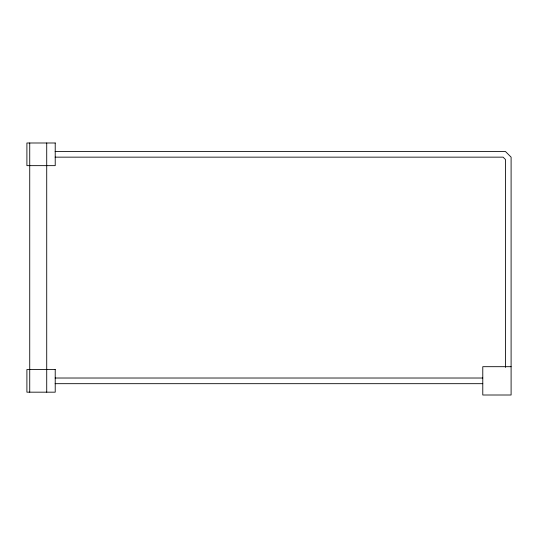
<?xml version="1.0" encoding="UTF-8"?>
<svg xmlns="http://www.w3.org/2000/svg" width="538" height="538" viewBox="0 0 538 538"><rect width="100%" height="100%" fill="white"/><g stroke="black" fill="none" stroke-linecap="round" stroke-linejoin="round"><path stroke-width="0.81" d="M55.111 151.487L505.438 151.487L511.1 157.15L511.1 395.006L482.781 395.006L482.781 366.687L511.1 366.687M55.125 157.15L503.091 157.15L505.438 159.497L505.438 367.4M55.125 378.019L482.754 378.019M55.125 383.681L482.781 383.681M46.719 142.994L46.719 392.175M29.731 142.994L29.731 392.175M55.219 142.994L26.9 142.994L26.9 165.65L55.219 165.65L55.219 142.994M55.219 369.519L26.9 369.519L26.9 392.175L55.219 392.175L55.219 369.519"/></g></svg>
